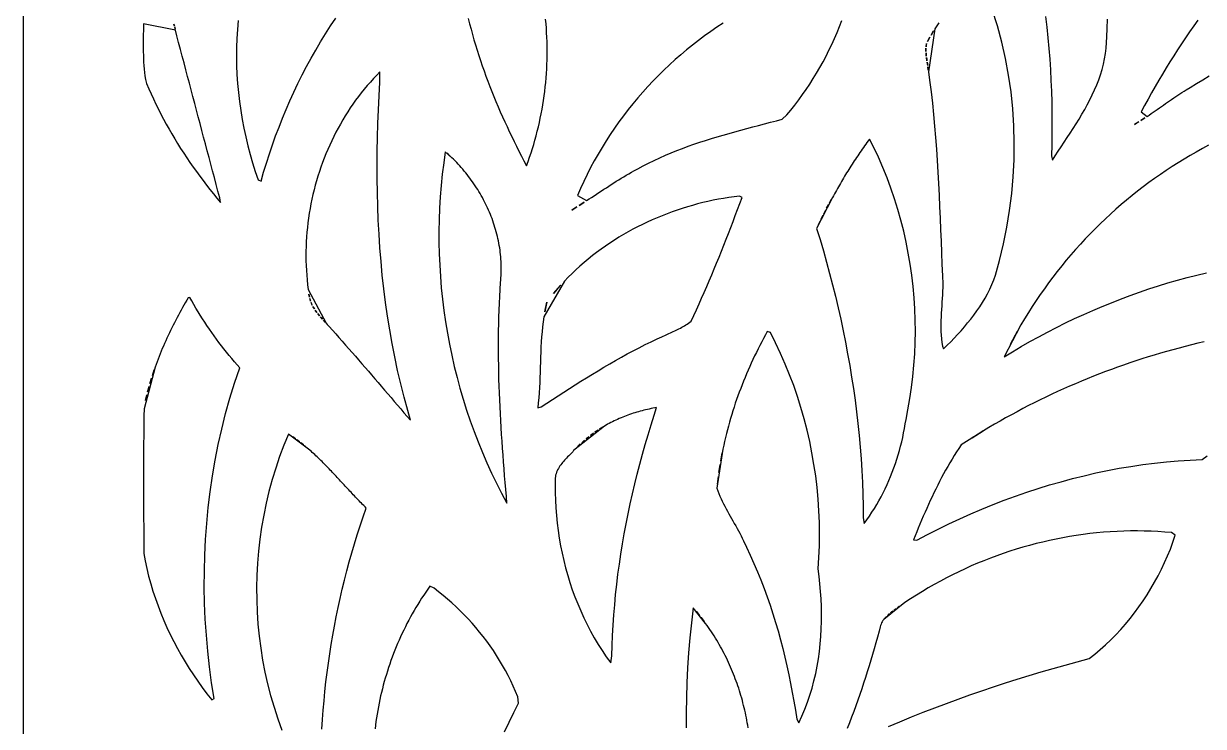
# Model space of a CAD drawing. Header units: metres. Extents: x 0 to 500, y 0 to 1000.
# Drawn here: x 0 to 247.2, y 172.7 to 319.8 of the extents above; entities that cross this region are included whole.
import ezdxf

# ---------------------------------------------------------------- set-up
doc = ezdxf.new("R2010")
doc.units = ezdxf.units.M
doc.layers.add('HOLE', color=7, linetype='Continuous')
doc.layers.add('OUTER', color=7, linetype='Continuous')

msp = doc.modelspace()

# ---------------------------------------------------------------- linework, layer by layer
at = {"layer": 'HOLE'}
for points in [[(191.72, 319.99), (191.44, 319.56), (191.17, 319.13), (190.91, 318.7), (189.56, 309.73), (189.56, 309.73), (189.81, 307.93), (190.11, 305.54), (190.38, 303.14), (190.63, 300.74), (190.85, 298.34), (191.05, 295.93), (191.23, 293.53), (191.39, 291.12), (191.54, 288.71), (191.67, 286.3), (191.79, 283.89), (191.9, 281.47), (192.01, 279.06), (192.11, 276.65), (192.2, 274.23), (192.3, 271.82), (192.39, 269.41), (192.49, 266.99), (192.55, 265.29), (192.54, 264.52), (192.52, 263.76), (192.48, 262.99), (192.44, 262.22), (192.39, 261.46), (192.34, 260.69), (192.29, 259.92), (192.25, 259.15), (192.21, 258.38), (192.18, 257.62), (192.16, 256.85), (192.16, 256.08), (192.18, 255.31), (192.22, 254.55), (192.29, 253.79), (192.38, 253.02), (192.5, 252.26), (192.74, 251.71), (193.48, 252.45), (194.22, 253.2), (194.95, 253.95), (195.67, 254.73), (196.38, 255.51), (197.08, 256.31), (197.76, 257.12), (198.43, 257.94), (199.07, 258.78), (199.69, 259.64), (200.29, 260.51), (200.86, 261.4), (201.41, 262.31), (201.92, 263.24), (202.4, 264.19), (202.84, 265.16), (203.24, 266.15), (203.61, 267.16), (204.47, 270.23), (205.3, 273.68), (206, 277.16), (206.57, 280.67), (207.01, 284.2), (207.32, 287.74), (207.49, 291.3), (207.53, 294.86), (207.44, 298.41), (207.21, 301.96), (206.85, 305.49), (206.34, 309), (205.7, 312.49), (204.92, 315.94), (203.99, 319.36), (202.92, 322.73)], [(214.11, 321.31), (214.36, 319.08), (214.58, 316.85), (214.78, 314.61), (214.95, 312.37), (215.1, 310.13), (215.21, 307.89), (215.31, 305.64), (215.37, 303.39), (215.41, 301.15), (215.43, 298.9), (215.42, 296.65), (215.38, 294.4), (215.32, 292.15), (215.51, 291.18), (216.12, 292.12), (216.74, 293.07), (217.37, 294.02), (218, 294.97), (218.64, 295.93), (219.27, 296.9), (219.89, 297.87), (220.51, 298.84), (221.12, 299.83), (221.71, 300.82), (222.29, 301.82), (222.84, 302.82), (223.37, 303.84), (223.88, 304.87), (224.36, 305.91), (224.81, 306.96), (225.22, 308.02), (225.59, 309.1), (225.93, 310.19), (226.22, 311.29), (226.46, 312.41), (226.66, 313.54), (226.8, 314.69), (226.89, 315.85), (226.92, 317.03), (226.99, 318.81), (227.06, 320.74)], [(44.96, 320.43), (44.79, 318.55), (44.67, 316.67), (44.61, 314.79), (44.59, 312.9), (44.62, 311.02), (44.7, 309.13), (44.83, 307.25), (45, 305.37), (45.22, 303.49), (45.48, 301.62), (45.79, 299.76), (46.14, 297.91), (46.54, 296.07), (46.98, 294.24), (47.46, 292.42), (47.98, 290.62), (48.54, 288.83), (49.14, 287.07), (49.74, 286.79), (50.29, 288.7), (50.88, 290.61), (51.49, 292.51), (52.13, 294.4), (52.8, 296.28), (53.51, 298.15), (54.24, 300), (55, 301.84), (55.79, 303.66), (56.61, 305.47), (57.47, 307.27), (58.35, 309.05), (59.26, 310.81), (60.21, 312.55), (61.19, 314.27), (62.19, 315.97), (63.23, 317.65), (64.3, 319.31), (65.4, 320.94)], [(93.16, 320.88), (93.44, 319.76), (93.73, 318.65), (94.03, 317.55), (94.35, 316.44), (94.67, 315.34), (95.01, 314.24), (95.36, 313.15), (95.71, 312.06), (96.08, 310.97), (96.46, 309.89), (96.85, 308.81), (97.25, 307.73), (97.66, 306.66), (98.08, 305.59), (98.51, 304.53), (98.95, 303.47), (99.4, 302.41), (99.85, 301.36), (100.31, 300.31), (100.79, 299.27), (101.27, 298.23), (101.75, 297.19), (102.25, 296.16), (102.75, 295.13), (103.26, 294.11), (103.77, 293.09), (104.3, 292.08), (104.82, 291.07), (105.36, 290.06), (105.69, 290.94), (106, 291.83), (106.3, 292.72), (106.59, 293.62), (106.87, 294.52), (107.13, 295.42), (107.38, 296.33), (107.62, 297.25), (107.84, 298.16), (108.05, 299.08), (108.25, 300), (108.43, 300.93), (108.6, 301.86), (108.76, 302.79), (108.91, 303.72), (109.04, 304.66), (109.16, 305.6), (109.27, 306.54), (109.37, 307.48), (109.45, 308.42), (109.52, 309.37), (109.58, 310.31), (109.62, 311.26), (109.65, 312.21), (109.67, 313.15), (109.67, 314.1), (109.67, 315.05), (109.65, 316), (109.61, 316.94), (109.57, 317.89), (109.51, 318.83), (109.44, 319.78), (109.36, 320.72)], [(146.57, 319.91), (145.24, 319.04), (143.94, 318.15), (142.65, 317.23), (141.38, 316.29), (140.12, 315.32), (138.89, 314.32), (137.67, 313.3), (136.47, 312.26), (135.3, 311.18), (134.14, 310.09), (133, 308.97), (131.89, 307.83), (130.79, 306.67), (129.72, 305.48), (128.68, 304.27), (127.65, 303.04), (126.65, 301.79), (125.67, 300.52), (124.72, 299.23), (123.79, 297.92), (122.89, 296.59), (122.02, 295.23), (121.17, 293.87), (120.35, 292.48), (119.56, 291.07), (118.79, 289.65), (118.06, 288.21), (117.35, 286.75), (116.67, 285.28), (116.03, 283.79), (117.95, 282.75), (117.95, 282.75), (118.47, 283.09), (118.99, 283.42), (119.5, 283.76), (120.02, 284.1), (120.53, 284.44), (121.05, 284.78), (121.56, 285.12), (122.08, 285.45), (122.6, 285.79), (123.12, 286.12), (123.64, 286.45), (124.16, 286.78), (124.68, 287.11), (125.2, 287.43), (125.73, 287.74), (126.26, 288.06), (126.79, 288.37), (127.33, 288.67), (127.87, 288.97), (128.65, 289.4), (129.79, 290.01), (130.94, 290.6), (132.1, 291.17), (133.27, 291.71), (134.45, 292.23), (135.63, 292.73), (136.83, 293.21), (138.02, 293.67), (139.23, 294.11), (140.44, 294.54), (141.65, 294.95), (142.87, 295.35), (144.1, 295.73), (145.32, 296.11), (146.55, 296.47), (147.79, 296.83), (149.02, 297.17), (150.26, 297.51), (151.5, 297.85), (152.74, 298.17), (153.98, 298.5), (155.21, 298.82), (156.45, 299.15), (157.69, 299.47), (158.92, 299.79), (159.87, 300.67), (160.73, 301.71), (161.57, 302.76), (162.38, 303.84), (163.18, 304.93), (163.95, 306.03), (164.7, 307.16), (165.42, 308.3), (166.13, 309.45), (166.81, 310.62), (167.47, 311.81), (168.1, 313), (168.71, 314.22), (169.3, 315.44), (169.87, 316.68), (170.41, 317.92), (170.93, 319.18), (171.43, 320.45)], [(246.01, 320.54), (245.13, 319.32), (244.27, 318.09), (243.42, 316.84), (242.58, 315.59), (241.76, 314.34), (240.94, 313.07), (240.14, 311.8), (239.34, 310.52), (238.56, 309.23), (237.79, 307.93), (237.03, 306.63), (236.28, 305.32), (235.55, 304.01), (234.83, 302.68), (234.12, 301.35), (235.35, 300.37), (235.35, 300.37), (235.79, 300.66), (236.22, 300.96), (236.65, 301.26), (237.07, 301.55), (237.5, 301.85), (237.93, 302.15), (238.36, 302.45), (238.78, 302.75), (239.21, 303.05), (239.64, 303.35), (240.07, 303.65), (240.5, 303.94), (240.93, 304.24), (241.36, 304.53), (241.8, 304.82), (242.23, 305.1), (242.67, 305.38), (243.11, 305.66), (243.56, 305.93), (244.35, 306.43), (245.69, 307.26), (247.03, 308.06), (248.39, 308.84)], [(248.24, 294.33), (246.94, 293.63), (245.65, 292.92), (244.38, 292.19), (243.11, 291.44), (241.85, 290.66), (240.61, 289.87), (239.37, 289.06), (238.15, 288.23), (236.94, 287.38), (235.74, 286.51), (234.55, 285.63), (233.38, 284.72), (232.22, 283.8), (231.07, 282.86), (229.94, 281.9), (228.82, 280.92), (227.71, 279.93), (226.62, 278.92), (225.54, 277.89), (224.48, 276.85), (223.43, 275.78), (222.4, 274.71), (221.38, 273.61), (220.38, 272.5), (219.4, 271.38), (218.43, 270.24), (217.48, 269.08), (216.54, 267.91), (215.62, 266.72), (214.72, 265.52), (213.84, 264.3), (212.98, 263.07), (212.13, 261.82), (211.31, 260.56), (210.5, 259.29), (209.71, 258), (208.94, 256.7), (205.39, 250), (205.39, 250), (207.19, 251.1), (209, 252.17), (210.83, 253.22), (212.67, 254.23), (214.53, 255.22), (216.4, 256.19), (218.28, 257.12), (220.18, 258.03), (222.08, 258.91), (224, 259.76), (225.93, 260.58), (227.87, 261.37), (229.82, 262.13), (231.78, 262.86), (233.76, 263.57), (235.74, 264.24), (237.73, 264.88), (239.72, 265.5), (241.73, 266.08), (243.74, 266.63), (245.77, 267.15), (247.8, 267.64)], [(247.3, 253.17), (245.99, 252.86), (244.68, 252.54), (243.37, 252.21), (242.06, 251.87), (240.76, 251.52), (239.46, 251.16), (238.16, 250.79), (236.86, 250.4), (235.57, 250.01), (234.28, 249.6), (233, 249.18), (231.72, 248.76), (230.44, 248.32), (229.16, 247.87), (227.89, 247.41), (226.62, 246.93), (225.36, 246.45), (224.1, 245.96), (222.84, 245.45), (221.59, 244.94), (220.34, 244.41), (219.1, 243.87), (217.86, 243.33), (216.62, 242.77), (215.39, 242.2), (214.17, 241.62), (212.95, 241.02), (211.73, 240.42), (210.52, 239.81), (209.32, 239.18), (208.11, 238.55), (206.92, 237.9), (205.73, 237.25), (204.55, 236.58), (203.37, 235.9), (202.2, 235.21), (196.42, 231.6), (196.42, 231.6), (195.92, 230.86), (195.44, 230.12), (194.96, 229.37), (194.5, 228.61), (194.04, 227.85), (193.59, 227.08), (193.16, 226.3), (192.73, 225.52), (192.31, 224.74), (191.9, 223.95), (191.49, 223.15), (191.09, 222.35), (190.7, 221.55), (190.32, 220.74), (189.94, 219.93), (189.57, 219.12), (189.2, 218.3), (188.84, 217.48), (188.48, 216.66), (188.13, 215.83), (187.78, 215.01), (187.43, 214.18), (187.09, 213.36), (186.75, 212.53), (186.41, 211.7), (187.1, 211.68), (189.33, 212.84), (191.58, 213.97), (193.85, 215.07), (196.13, 216.13), (198.43, 217.15), (200.75, 218.14), (203.08, 219.08), (205.42, 219.99), (207.78, 220.85), (210.15, 221.68), (212.53, 222.46), (214.92, 223.2), (217.33, 223.89), (219.75, 224.55), (222.17, 225.15), (224.61, 225.71), (227.05, 226.22), (229.51, 226.69), (231.97, 227.1), (234.44, 227.47), (236.92, 227.78), (239.4, 228.05), (241.89, 228.26), (244.39, 228.42), (246.89, 228.53), (247.91, 229.33)], [(62.51, 172.09), (62.63, 174.07), (62.78, 176.04), (62.95, 178.01), (63.14, 179.98), (63.35, 181.95), (63.59, 183.91), (63.84, 185.87), (64.12, 187.82), (64.43, 189.77), (64.76, 191.72), (65.11, 193.66), (65.48, 195.6), (65.87, 197.54), (66.29, 199.46), (66.74, 201.38), (67.2, 203.3), (67.69, 205.21), (68.2, 207.11), (68.74, 209.01), (69.3, 210.9), (69.88, 212.78), (70.49, 214.65), (71.12, 216.52), (71.78, 218.37), (71.53, 218.62), (71.28, 218.87), (71.03, 219.12), (70.78, 219.37), (70.53, 219.62), (70.29, 219.87), (70.04, 220.13), (69.8, 220.38), (69.56, 220.64), (69.31, 220.9), (69.07, 221.15), (68.83, 221.41), (68.59, 221.67), (68.35, 221.93), (68.11, 222.19), (67.86, 222.45), (67.62, 222.7), (67.38, 222.96), (67.14, 223.22), (66.9, 223.48), (66.66, 223.74), (66.42, 224), (66.18, 224.26), (65.94, 224.52), (65.7, 224.78), (65.46, 225.04), (65.22, 225.3), (64.97, 225.56), (64.73, 225.81), (64.49, 226.07), (64.24, 226.32), (64, 226.58), (63.76, 226.83), (63.51, 227.09), (63.26, 227.34), (63.01, 227.59), (62.77, 227.84), (62.52, 228.09), (62.27, 228.33), (62.01, 228.58), (61.76, 228.82), (61.51, 229.07), (61.25, 229.31), (60.99, 229.55), (60.74, 229.78), (60.48, 230.02), (60.22, 230.25), (59.95, 230.49), (59.69, 230.71), (55.5, 233.87), (55.5, 233.87), (54.53, 231.53), (53.63, 229.16), (52.81, 226.75), (52.07, 224.32), (51.4, 221.87), (50.81, 219.39), (50.3, 216.9), (49.86, 214.39), (49.5, 211.87), (49.21, 209.34), (49, 206.8), (48.87, 204.25), (48.81, 201.71), (48.83, 199.16), (48.93, 196.61), (49.1, 194.07), (49.35, 191.54), (49.67, 189.02), (50.08, 186.51), (50.56, 184.02), (51.11, 181.54), (51.75, 179.09), (52.46, 176.66), (53.24, 174.25), (54.11, 171.88)], [(181.17, 172.63), (183.58, 173.64), (186, 174.64), (188.43, 175.61), (190.87, 176.55), (193.32, 177.48), (195.78, 178.37), (198.24, 179.25), (200.71, 180.11), (203.19, 180.94), (205.67, 181.75), (208.16, 182.54), (210.66, 183.31), (213.16, 184.06), (215.67, 184.79), (218.18, 185.5), (220.7, 186.18), (223.22, 186.85), (224.39, 187.77), (225.53, 188.73), (226.65, 189.73), (227.74, 190.77), (228.8, 191.84), (229.83, 192.95), (230.83, 194.09), (231.8, 195.25), (232.74, 196.45), (233.64, 197.68), (234.52, 198.94), (235.36, 200.22), (236.16, 201.52), (236.93, 202.85), (237.67, 204.2), (238.36, 205.57), (239.02, 206.95), (239.64, 208.36), (240.23, 209.78), (240.77, 211.21), (241.27, 212.66), (240.48, 213.23), (239.05, 213.35), (237.63, 213.45), (236.2, 213.51), (234.77, 213.56), (233.34, 213.58), (231.91, 213.57), (230.48, 213.54), (229.06, 213.48), (227.63, 213.4), (226.2, 213.29), (224.78, 213.16), (223.36, 213.01), (221.94, 212.83), (220.52, 212.63), (219.11, 212.4), (217.7, 212.15), (216.3, 211.88), (214.9, 211.58), (213.5, 211.26), (212.11, 210.92), (210.72, 210.55), (209.34, 210.16), (207.96, 209.75), (206.59, 209.31), (205.23, 208.86), (203.88, 208.38), (202.53, 207.87), (201.19, 207.35), (199.86, 206.8), (198.53, 206.24), (197.22, 205.65), (195.91, 205.03), (194.61, 204.4), (193.33, 203.75), (192.05, 203.07), (190.78, 202.38), (189.53, 201.66), (188.29, 200.92), (187.05, 200.16), (185.83, 199.38), (184.62, 198.58), (180.19, 195.04), (180.19, 195.04), (180.03, 194.81), (179.88, 194.57), (179.75, 194.32), (179.64, 194.05), (179.54, 193.78), (179.46, 193.48), (179.22, 192.57), (178.89, 191.35), (178.55, 190.14), (178.2, 188.92), (177.85, 187.71), (177.49, 186.5), (177.12, 185.3), (176.75, 184.09), (176.36, 182.89), (175.97, 181.69), (175.57, 180.5), (175.17, 179.3), (174.75, 178.11), (174.33, 176.93), (173.9, 175.74), (173.46, 174.56), (173.01, 173.38), (172.56, 172.21)], [(100.76, 171.52), (101.7, 173.53), (102.68, 175.53), (103.7, 177.5), (103.55, 178.82), (103.08, 179.96), (102.59, 181.08), (102.06, 182.19), (101.52, 183.29), (100.94, 184.36), (100.35, 185.43), (99.73, 186.48), (99.08, 187.51), (98.41, 188.52), (97.72, 189.52), (97.01, 190.5), (96.28, 191.46), (95.53, 192.41), (94.75, 193.34), (93.96, 194.25), (93.14, 195.14), (92.31, 196.01), (91.46, 196.87), (90.59, 197.7), (89.71, 198.52), (88.8, 199.31), (87.88, 200.09), (86.95, 200.84), (85.99, 201.57), (85.13, 202.02), (84.69, 201.4), (84.25, 200.78), (83.82, 200.14), (83.39, 199.5), (82.98, 198.86), (82.58, 198.21), (82.18, 197.56), (81.79, 196.9), (81.41, 196.23), (81.03, 195.56), (80.67, 194.88), (80.31, 194.2), (79.97, 193.52), (79.63, 192.83), (79.29, 192.14), (78.97, 191.44), (78.66, 190.74), (78.35, 190.03), (78.06, 189.32), (77.77, 188.6), (77.49, 187.89), (77.21, 187.16), (76.95, 186.44), (76.7, 185.71), (76.45, 184.98), (76.21, 184.24), (75.99, 183.5), (75.77, 182.76), (75.56, 182.02), (75.35, 181.27), (75.16, 180.52), (74.98, 179.77), (74.8, 179.02), (74.63, 178.26), (74.48, 177.5), (74.33, 176.74), (74.19, 175.98), (74.06, 175.21), (73.94, 174.45), (73.82, 173.68), (73.72, 172.91), (73.62, 172.14)], [(151.77, 172.35), (151.69, 172.88), (151.6, 173.4), (151.51, 173.93), (151.41, 174.45), (151.31, 174.98), (151.2, 175.5), (151.08, 176.02), (150.96, 176.54), (150.84, 177.05), (150.7, 177.57), (150.57, 178.08), (150.43, 178.59), (150.28, 179.1), (150.13, 179.61), (149.97, 180.12), (149.81, 180.63), (149.64, 181.13), (149.47, 181.63), (149.29, 182.13), (149.1, 182.63), (148.91, 183.12), (148.72, 183.61), (148.52, 184.1), (148.32, 184.59), (148.11, 185.08), (147.89, 185.56), (147.67, 186.04), (147.45, 186.52), (147.22, 187), (146.99, 187.47), (146.75, 187.94), (146.5, 188.41), (146.25, 188.87), (146, 189.33), (145.74, 189.79), (145.48, 190.25), (145.21, 190.7), (144.93, 191.15), (144.65, 191.6), (144.37, 192.04), (144.08, 192.48), (143.79, 192.92), (143.49, 193.35), (143.19, 193.78), (142.88, 194.21), (140.26, 197.49), (140.26, 197.49), (139.89, 194.36), (139.57, 191.22), (139.31, 188.08), (139.1, 184.94), (138.94, 181.79), (138.84, 178.63), (138.78, 175.48), (138.79, 172.32)]]:
    msp.add_lwpolyline(points, dxfattribs=at)
for points in [[(25.13, 319.76), (25.11, 319.03), (25.1, 318.29), (25.08, 317.56), (25.07, 316.83), (25.06, 316.1), (25.06, 315.37), (25.06, 314.64), (25.07, 313.92), (25.09, 313.19), (25.11, 312.46), (25.15, 311.74), (25.19, 311.01), (25.25, 310.29), (25.32, 309.57), (25.41, 308.85), (25.51, 308.13), (25.76, 307.26), (26.23, 306.17), (26.71, 305.09), (27.21, 304.02), (27.72, 302.95), (28.24, 301.89), (28.78, 300.84), (29.33, 299.79), (29.89, 298.76), (30.47, 297.73), (31.06, 296.7), (31.66, 295.69), (32.27, 294.68), (32.9, 293.68), (33.54, 292.69), (34.18, 291.71), (34.84, 290.73), (35.51, 289.77), (36.19, 288.81), (36.89, 287.86), (37.59, 286.92), (38.3, 285.99), (39.02, 285.07), (39.75, 284.16), (40.5, 283.25), (41.25, 282.36), (41.1, 283.31), (40.72, 284.72), (40.35, 286.14), (39.97, 287.55), (39.6, 288.96), (39.22, 290.38), (38.85, 291.79), (38.47, 293.2), (38.1, 294.62), (37.72, 296.03), (37.35, 297.44), (36.97, 298.86), (36.6, 300.27), (36.23, 301.68), (35.85, 303.1), (35.48, 304.51), (35.1, 305.92), (34.73, 307.34), (34.35, 308.75), (33.98, 310.16), (33.61, 311.58), (33.23, 312.99), (32.86, 314.4), (32.48, 315.82), (32.11, 317.23), (31.8, 318.4), (25.13, 319.76)], [(31.61, 319.26), (31.54, 319.46), (31.47, 319.66), (31.61, 319.26)], [(31.76, 318.62), (31.72, 318.84), (31.66, 319.05), (31.76, 318.62)], [(189.88, 316.96), (189.63, 316.52), (189.39, 316.07), (189.88, 316.96)], [(190.64, 318.27), (190.38, 317.84), (190.13, 317.4), (190.64, 318.27)], [(189.04, 314.65), (189.04, 314.32), (189.04, 313.99), (189.04, 314.65)], [(189.15, 315.62), (189.1, 315.3), (189.06, 314.97), (189.15, 315.62)], [(189.06, 313.67), (189.08, 313.34), (189.11, 313.01), (189.06, 313.67)], [(189.15, 312.68), (189.2, 312.36), (189.25, 312.03), (189.15, 312.68)], [(189.3, 311.7), (189.35, 311.37), (189.4, 311.04), (189.3, 311.7)], [(63.41, 257.05), (63.6, 256.82), (63.99, 256.38), (64.69, 255.61), (65.38, 254.83), (66.07, 254.06), (66.76, 253.28), (67.45, 252.5), (68.14, 251.72), (68.82, 250.94), (69.51, 250.16), (70.19, 249.38), (70.87, 248.59), (71.55, 247.81), (72.23, 247.02), (72.91, 246.23), (73.59, 245.45), (74.26, 244.66), (74.94, 243.87), (75.62, 243.08), (76.29, 242.29), (76.97, 241.5), (77.65, 240.71), (78.32, 239.92), (79, 239.13), (79.67, 238.34), (80.35, 237.56), (81.03, 236.77), (80.5, 238.82), (79.73, 241.6), (79.01, 244.4), (78.35, 247.2), (77.75, 250.02), (77.19, 252.85), (76.69, 255.68), (76.23, 258.53), (75.82, 261.38), (75.46, 264.25), (75.15, 267.11), (74.88, 269.99), (74.65, 272.87), (74.46, 275.75), (74.31, 278.64), (74.2, 281.53), (74.12, 284.42), (74.08, 287.31), (74.07, 290.2), (74.1, 293.1), (74.15, 295.99), (74.24, 298.88), (74.35, 301.77), (74.49, 304.65), (74.65, 307.53), (74.66, 309.7), (73.97, 309), (73.29, 308.29), (72.64, 307.57), (71.99, 306.83), (71.36, 306.08), (70.75, 305.31), (70.15, 304.54), (69.56, 303.75), (68.99, 302.95), (68.43, 302.14), (67.89, 301.31), (67.37, 300.48), (66.86, 299.64), (66.36, 298.78), (65.88, 297.92), (65.42, 297.04), (64.97, 296.16), (64.54, 295.27), (64.12, 294.37), (63.72, 293.46), (63.34, 292.55), (62.97, 291.62), (62.62, 290.69), (62.29, 289.76), (61.97, 288.81), (61.66, 287.86), (61.38, 286.91), (61.11, 285.95), (60.86, 284.98), (60.62, 284.01), (60.4, 283.04), (60.2, 282.06), (60.02, 281.08), (59.85, 280.09), (59.7, 279.1), (59.57, 278.11), (59.46, 277.12), (59.36, 276.12), (59.28, 275.13), (59.22, 274.13), (59.18, 273.13), (59.16, 272.13), (59.15, 271.13), (59.16, 270.13), (59.19, 269.13), (59.24, 268.13), (59.31, 267.13), (59.4, 266.14), (59.5, 265.14), (59.62, 264.15), (63.41, 257.05)], [(189.44, 310.72), (189.49, 310.39), (189.53, 310.06), (189.44, 310.72)], [(232.73, 298.67), (233.17, 298.94), (233.61, 299.22), (232.73, 298.67)], [(234.05, 299.5), (234.49, 299.79), (234.92, 300.08), (234.05, 299.5)], [(166.12, 276.93), (166.84, 274.58), (167.54, 272.23), (168.21, 269.86), (168.85, 267.49), (169.47, 265.1), (170.06, 262.71), (170.63, 260.32), (171.17, 257.92), (171.68, 255.51), (172.17, 253.09), (172.63, 250.67), (173.06, 248.24), (173.46, 245.81), (173.83, 243.37), (174.17, 240.93), (174.48, 238.49), (174.77, 236.04), (175.02, 233.58), (175.24, 231.13), (175.43, 228.67), (175.58, 226.21), (175.71, 223.74), (175.8, 221.28), (175.86, 218.81), (175.89, 216.34), (176.11, 215.16), (176.67, 215.92), (177.21, 216.69), (177.73, 217.48), (178.23, 218.27), (178.71, 219.08), (179.18, 219.9), (179.63, 220.73), (180.06, 221.56), (180.48, 222.41), (180.88, 223.27), (181.26, 224.14), (181.63, 225.01), (181.98, 225.89), (182.31, 226.78), (182.62, 227.68), (182.92, 228.58), (183.2, 229.49), (183.47, 230.4), (183.72, 231.32), (183.95, 232.24), (184.16, 233.17), (184.36, 234.11), (184.55, 235.04), (184.71, 235.98), (184.86, 236.92), (185.26, 238.96), (185.67, 241.28), (186.01, 243.61), (186.29, 245.94), (186.52, 248.29), (186.67, 250.64), (186.77, 253), (186.81, 255.35), (186.78, 257.71), (186.69, 260.06), (186.54, 262.41), (186.33, 264.76), (186.06, 267.1), (185.73, 269.43), (185.33, 271.75), (184.88, 274.06), (184.37, 276.35), (183.79, 278.63), (183.16, 280.89), (182.46, 283.13), (181.7, 285.35), (180.89, 287.54), (180.01, 289.71), (179.08, 291.86), (178.08, 293.97), (177.19, 295.58), (176.94, 295.24), (176.68, 294.9), (176.43, 294.55), (176.18, 294.21), (175.94, 293.87), (175.69, 293.52), (175.45, 293.17), (175.21, 292.82), (174.97, 292.47), (174.73, 292.12), (174.49, 291.77), (174.25, 291.42), (174.02, 291.06), (173.79, 290.71), (173.56, 290.35), (173.33, 289.99), (173.1, 289.63), (172.87, 289.28), (172.65, 288.91), (172.42, 288.55), (172.2, 288.19), (171.98, 287.83), (171.76, 287.46), (171.54, 287.1), (171.33, 286.73), (171.11, 286.36), (170.9, 285.99), (170.68, 285.62), (170.47, 285.25), (170.26, 284.88), (170.06, 284.51), (169.85, 284.14), (169.64, 283.76), (169.44, 283.39), (166.12, 276.93)], [(88.33, 292.99), (88, 290.63), (87.71, 288.26), (87.47, 285.89), (87.28, 283.51), (87.14, 281.13), (87.05, 278.75), (87, 276.36), (87.01, 273.98), (87.06, 271.6), (87.17, 269.21), (87.32, 266.84), (87.51, 264.46), (87.76, 262.09), (88.05, 259.73), (88.39, 257.37), (88.78, 255.02), (89.22, 252.68), (89.7, 250.36), (90.23, 248.04), (90.8, 245.73), (91.42, 243.44), (92.09, 241.16), (92.8, 238.9), (93.56, 236.65), (94.37, 234.42), (95.22, 232.21), (96.11, 230.01), (97.05, 227.84), (98.04, 225.69), (99.07, 223.56), (100.14, 221.46), (101.26, 219.38), (101.14, 220.82), (101.01, 222.26), (100.89, 223.7), (100.77, 225.14), (100.66, 226.58), (100.55, 228.03), (100.44, 229.47), (100.34, 230.91), (100.24, 232.36), (100.14, 233.8), (100.05, 235.24), (99.97, 236.69), (99.89, 238.13), (99.82, 239.58), (99.75, 241.02), (99.69, 242.47), (99.64, 243.91), (99.59, 245.36), (99.56, 246.8), (99.53, 248.25), (99.51, 249.69), (99.49, 251.14), (99.49, 252.58), (99.5, 254.03), (99.51, 255.48), (99.54, 256.92), (99.57, 258.37), (99.62, 259.81), (99.68, 261.26), (99.75, 262.7), (99.83, 264.14), (99.92, 265.59), (99.97, 266.08), (100.01, 266.57), (100.04, 267.06), (100.06, 267.55), (100.07, 268.04), (100.08, 268.52), (100.07, 269.01), (100.06, 269.5), (100.04, 269.99), (100.01, 270.47), (99.97, 270.96), (99.92, 271.44), (99.87, 271.92), (99.81, 272.4), (99.74, 272.88), (99.66, 273.36), (99.57, 273.84), (99.48, 274.31), (99.37, 274.79), (99.27, 275.26), (99.15, 275.73), (99.02, 276.2), (98.89, 276.67), (98.75, 277.13), (98.61, 277.59), (98.46, 278.05), (98.3, 278.51), (98.13, 278.97), (97.96, 279.42), (97.78, 279.87), (97.59, 280.32), (97.4, 280.76), (97.2, 281.2), (96.99, 281.64), (96.78, 282.08), (96.56, 282.51), (96.34, 282.94), (96.11, 283.37), (95.87, 283.79), (95.63, 284.21), (95.39, 284.62), (95.13, 285.04), (94.87, 285.44), (94.61, 285.85), (94.34, 286.25), (94.07, 286.65), (93.79, 287.04), (93.5, 287.43), (93.21, 287.81), (92.92, 288.19), (92.62, 288.56), (92.32, 288.93), (92.01, 289.3), (91.69, 289.66), (91.38, 290.02), (91.06, 290.37), (90.73, 290.72), (90.4, 291.06), (90.06, 291.39), (89.73, 291.72), (88.33, 292.99)], [(89.38, 292.05), (89.04, 292.37), (88.69, 292.68), (89.38, 292.05)], [(108.98, 258.41), (108.83, 257.36), (108.7, 256.32), (108.6, 255.27), (108.51, 254.21), (108.44, 253.15), (108.39, 252.09), (108.34, 251.03), (108.31, 249.97), (108.27, 248.9), (108.24, 247.84), (108.21, 246.77), (108.17, 245.71), (108.13, 244.64), (108.08, 243.58), (108.01, 242.52), (107.93, 241.46), (107.83, 240.41), (107.7, 239.36), (108.44, 239.53), (109.62, 240.3), (110.81, 241.08), (111.99, 241.85), (113.17, 242.62), (114.36, 243.39), (115.55, 244.15), (116.75, 244.91), (117.94, 245.66), (119.15, 246.4), (120.35, 247.13), (121.57, 247.86), (122.78, 248.57), (124, 249.27), (125.23, 249.96), (126.47, 250.64), (127.71, 251.31), (128.96, 251.95), (130.22, 252.59), (131.48, 253.2), (132.75, 253.8), (133.7, 254.24), (134, 254.38), (134.3, 254.52), (134.6, 254.66), (134.9, 254.8), (135.2, 254.94), (135.5, 255.07), (135.8, 255.21), (136.1, 255.35), (136.4, 255.48), (136.7, 255.63), (137, 255.77), (137.29, 255.91), (137.58, 256.06), (137.88, 256.22), (138.16, 256.38), (138.45, 256.54), (138.73, 256.71), (139.01, 256.89), (139.28, 257.07), (139.55, 257.27), (139.82, 257.47), (140.38, 258.67), (140.94, 259.88), (141.5, 261.1), (142.04, 262.31), (142.58, 263.53), (143.11, 264.75), (143.64, 265.98), (144.16, 267.21), (144.67, 268.44), (145.18, 269.68), (145.69, 270.91), (146.19, 272.15), (146.68, 273.39), (147.17, 274.64), (147.66, 275.88), (148.14, 277.13), (148.62, 278.37), (149.1, 279.62), (149.57, 280.87), (150.04, 282.12), (150.51, 283.37), (149.94, 283.7), (148.84, 283.56), (147.74, 283.4), (146.65, 283.22), (145.55, 283.03), (144.46, 282.81), (143.37, 282.57), (142.28, 282.32), (141.2, 282.04), (140.12, 281.75), (139.05, 281.44), (137.98, 281.11), (136.91, 280.75), (135.86, 280.39), (134.8, 280), (133.76, 279.59), (132.72, 279.16), (131.69, 278.72), (130.66, 278.25), (129.65, 277.77), (128.64, 277.27), (127.65, 276.75), (126.66, 276.21), (125.68, 275.65), (124.71, 275.07), (123.76, 274.48), (122.81, 273.86), (121.88, 273.23), (120.96, 272.58), (120.05, 271.91), (119.16, 271.22), (118.28, 270.51), (117.41, 269.78), (116.56, 269.04), (115.72, 268.27), (114.9, 267.49), (114.09, 266.69), (113.31, 265.87), (108.98, 258.41)], [(116.4, 281.75), (116.92, 282.08), (117.44, 282.41), (116.4, 281.75)], [(168.63, 281.89), (168.43, 281.51), (168.23, 281.13), (168.63, 281.89)], [(169.23, 283.02), (169.03, 282.64), (168.83, 282.26), (169.23, 283.02)], [(114.83, 280.77), (115.35, 281.09), (115.88, 281.42), (114.83, 280.77)], [(167.45, 279.61), (167.26, 279.23), (167.07, 278.85), (167.45, 279.61)], [(168.04, 280.75), (167.84, 280.37), (167.65, 279.99), (168.04, 280.75)], [(166.88, 278.47), (166.69, 278.08), (166.5, 277.7), (166.88, 278.47)], [(112.53, 265.03), (111.78, 264.18), (111.04, 263.3), (112.53, 265.03)], [(25.23, 239.15), (25.21, 237.71), (25.19, 236.26), (25.17, 234.82), (25.16, 233.38), (25.15, 231.94), (25.14, 230.49), (25.13, 229.05), (25.12, 227.61), (25.12, 226.16), (25.12, 224.72), (25.12, 223.28), (25.12, 221.83), (25.12, 220.39), (25.13, 218.95), (25.13, 217.5), (25.14, 216.06), (25.16, 214.62), (25.17, 213.18), (25.18, 211.73), (25.2, 210.29), (25.22, 208.85), (25.44, 207.3), (25.79, 205.7), (26.19, 204.11), (26.62, 202.53), (27.1, 200.97), (27.61, 199.42), (28.16, 197.88), (28.75, 196.36), (29.37, 194.85), (30.03, 193.36), (30.73, 191.88), (31.46, 190.42), (32.22, 188.98), (33.01, 187.57), (33.84, 186.16), (34.69, 184.79), (35.58, 183.43), (36.49, 182.09), (37.44, 180.78), (38.41, 179.49), (39.4, 178.22), (39.9, 178.49), (39.39, 181.79), (38.95, 185.11), (38.58, 188.43), (38.29, 191.76), (38.07, 195.1), (37.93, 198.45), (37.86, 201.79), (37.87, 205.14), (37.96, 208.48), (38.13, 211.82), (38.37, 215.15), (38.69, 218.48), (39.1, 221.79), (39.58, 225.09), (40.14, 228.38), (40.79, 231.65), (41.52, 234.91), (42.33, 238.14), (43.23, 241.35), (44.21, 244.54), (45.28, 247.7), (44.71, 248.35), (44.15, 249), (43.6, 249.66), (43.05, 250.33), (42.51, 251), (41.97, 251.68), (41.44, 252.36), (40.92, 253.05), (40.41, 253.74), (39.9, 254.44), (39.4, 255.14), (38.91, 255.85), (38.42, 256.57), (37.95, 257.29), (37.47, 258.02), (37.01, 258.75), (36.56, 259.49), (36.11, 260.23), (35.67, 260.98), (35.23, 261.73), (34.81, 262.49), (34.47, 262.4), (34.17, 261.89), (33.88, 261.37), (33.58, 260.86), (33.29, 260.34), (33, 259.81), (32.72, 259.29), (32.43, 258.77), (32.15, 258.24), (31.88, 257.71), (31.6, 257.18), (31.33, 256.64), (31.07, 256.11), (30.8, 255.57), (30.54, 255.03), (30.29, 254.49), (30.03, 253.95), (29.79, 253.4), (29.54, 252.85), (29.3, 252.3), (29.06, 251.75), (28.83, 251.2), (28.61, 250.65), (28.39, 250.09), (28.17, 249.53), (27.96, 248.97), (27.75, 248.41), (27.55, 247.84), (25.23, 239.15)], [(59.77, 263.16), (59.81, 262.85), (59.86, 262.54), (59.77, 263.16)], [(59.93, 262.25), (60.01, 261.96), (60.11, 261.67), (59.93, 262.25)], [(60.22, 261.39), (60.34, 261.12), (60.47, 260.85), (60.22, 261.39)], [(60.62, 260.59), (60.77, 260.33), (60.93, 260.08), (60.62, 260.59)], [(61.09, 259.83), (61.27, 259.58), (61.45, 259.34), (61.09, 259.83)], [(109.61, 261.5), (109.37, 260.48), (109.16, 259.44), (109.61, 261.5)], [(61.63, 259.1), (61.82, 258.87), (62.02, 258.63), (61.63, 259.1)], [(62.21, 258.4), (62.41, 258.17), (62.61, 257.94), (62.21, 258.4)], [(62.81, 257.72), (63.01, 257.49), (63.21, 257.27), (62.81, 257.72)], [(145.26, 222.52), (145.45, 221.96), (145.66, 221.41), (145.88, 220.86), (146.12, 220.32), (146.37, 219.79), (146.63, 219.27), (146.89, 218.74), (147.17, 218.22), (147.45, 217.71), (147.73, 217.19), (148.02, 216.68), (148.31, 216.17), (148.6, 215.66), (148.89, 215.15), (149.18, 214.63), (149.47, 214.12), (149.75, 213.6), (150.02, 213.08), (150.29, 212.56), (150.54, 212.03), (150.79, 211.49), (151.43, 210.19), (152.23, 208.49), (153, 206.78), (153.74, 205.05), (154.45, 203.31), (155.13, 201.56), (155.78, 199.8), (156.39, 198.02), (156.98, 196.23), (157.54, 194.43), (158.07, 192.63), (158.57, 190.81), (159.05, 188.98), (159.5, 187.15), (159.92, 185.31), (160.32, 183.47), (160.69, 181.61), (161.04, 179.76), (161.37, 177.9), (161.68, 176.03), (161.96, 174.16), (162.37, 173.38), (163.04, 174.8), (163.65, 176.24), (164.21, 177.7), (164.71, 179.18), (165.17, 180.67), (165.57, 182.18), (165.93, 183.71), (166.24, 185.24), (166.5, 186.79), (166.72, 188.35), (166.89, 189.91), (167.02, 191.48), (167.11, 193.05), (167.16, 194.63), (167.17, 196.21), (167.14, 197.78), (167.07, 199.36), (166.97, 200.93), (166.83, 202.5), (166.66, 204.05), (166.46, 205.61), (166.62, 208.04), (166.72, 210.48), (166.75, 212.93), (166.72, 215.37), (166.62, 217.81), (166.46, 220.25), (166.23, 222.68), (165.94, 225.11), (165.58, 227.52), (165.16, 229.93), (164.68, 232.32), (164.13, 234.7), (163.52, 237.05), (162.85, 239.4), (162.12, 241.72), (161.33, 244.01), (160.47, 246.29), (159.56, 248.53), (158.58, 250.75), (157.54, 252.94), (156.45, 255.1), (155.8, 255.33), (155.4, 254.62), (155.01, 253.89), (154.63, 253.17), (154.25, 252.44), (153.87, 251.71), (153.51, 250.97), (153.15, 250.23), (152.8, 249.49), (152.45, 248.74), (152.11, 247.99), (151.78, 247.23), (151.45, 246.47), (151.13, 245.71), (150.82, 244.95), (150.52, 244.18), (150.22, 243.41), (149.93, 242.64), (149.65, 241.86), (149.37, 241.08), (149.1, 240.3), (148.84, 239.51), (148.59, 238.72), (148.34, 237.93), (148.11, 237.14), (147.88, 236.35), (147.66, 235.55), (147.44, 234.75), (147.24, 233.95), (147.04, 233.14), (146.85, 232.33), (146.67, 231.53), (146.5, 230.72), (145.26, 222.52)], [(208.19, 255.39), (207.46, 254.06), (206.75, 252.72), (208.19, 255.39)], [(27.35, 247.28), (27.16, 246.71), (26.97, 246.14), (27.35, 247.28)], [(26.79, 245.57), (26.62, 244.99), (26.45, 244.42), (26.79, 245.57)], [(26.29, 243.84), (26.13, 243.26), (25.98, 242.68), (26.29, 243.84)], [(25.84, 242.09), (25.7, 241.51), (25.57, 240.92), (25.84, 242.09)], [(115.23, 230.39), (115.03, 230.16), (114.83, 229.94), (114.62, 229.72), (114.41, 229.5), (114.19, 229.28), (113.97, 229.06), (113.76, 228.83), (113.54, 228.61), (113.33, 228.38), (113.12, 228.14), (112.92, 227.91), (112.72, 227.67), (112.54, 227.43), (112.36, 227.18), (112.19, 226.92), (112.03, 226.67), (111.88, 226.4), (111.75, 226.13), (111.64, 225.85), (111.54, 225.56), (111.46, 225.27), (111.4, 224.97), (111.36, 224.65), (111.34, 224.33), (111.34, 224), (111.35, 223.17), (111.35, 221.58), (111.4, 219.99), (111.49, 218.4), (111.61, 216.81), (111.77, 215.22), (111.97, 213.64), (112.21, 212.06), (112.49, 210.49), (112.8, 208.92), (113.16, 207.36), (113.55, 205.82), (113.98, 204.28), (114.45, 202.76), (114.95, 201.25), (115.5, 199.75), (116.08, 198.28), (116.7, 196.82), (117.35, 195.38), (118.05, 193.96), (118.78, 192.56), (119.55, 191.18), (120.35, 189.83), (121.19, 188.51), (122.07, 187.21), (122.99, 185.95), (123.21, 187.41), (123.28, 189.56), (123.37, 191.7), (123.5, 193.84), (123.65, 195.98), (123.83, 198.12), (124.03, 200.25), (124.26, 202.38), (124.52, 204.5), (124.81, 206.63), (125.12, 208.74), (125.46, 210.85), (125.82, 212.96), (126.21, 215.07), (126.63, 217.16), (127.07, 219.25), (127.53, 221.34), (128.02, 223.42), (128.53, 225.5), (129.07, 227.56), (129.64, 229.62), (130.22, 231.68), (130.83, 233.72), (131.46, 235.76), (132.12, 237.79), (132.59, 239.4), (132.21, 239.34), (131.82, 239.27), (131.45, 239.19), (131.07, 239.11), (130.69, 239.03), (130.31, 238.94), (129.94, 238.85), (129.56, 238.76), (129.19, 238.66), (128.81, 238.55), (128.44, 238.44), (128.07, 238.33), (127.7, 238.21), (127.33, 238.09), (126.96, 237.96), (126.6, 237.83), (126.23, 237.69), (125.87, 237.55), (125.51, 237.4), (125.15, 237.26), (124.8, 237.1), (124.44, 236.94), (124.09, 236.78), (123.73, 236.61), (123.39, 236.44), (123.04, 236.26), (122.69, 236.08), (122.35, 235.9), (122.01, 235.71), (121.67, 235.51), (115.23, 230.39)], [(121.34, 235.31), (121, 235.11), (120.67, 234.9), (121.34, 235.31)], [(56.95, 232.89), (56.66, 233.09), (56.37, 233.29), (56.95, 232.89)], [(57.79, 232.26), (57.51, 232.47), (57.23, 232.68), (57.79, 232.26)], [(117.52, 232.57), (117.22, 232.32), (116.92, 232.06), (117.52, 232.57)], [(118.43, 233.32), (118.12, 233.08), (117.82, 232.83), (118.43, 233.32)], [(119.37, 234.03), (119.06, 233.8), (118.74, 233.56), (119.37, 234.03)], [(120.34, 234.69), (120.02, 234.47), (119.69, 234.25), (120.34, 234.69)], [(201.03, 234.51), (199.87, 233.8), (198.71, 233.08), (201.03, 234.51)], [(58.62, 231.61), (58.34, 231.83), (58.07, 232.05), (58.62, 231.61)], [(59.42, 230.94), (59.16, 231.17), (58.89, 231.39), (59.42, 230.94)], [(116.63, 231.79), (116.34, 231.52), (116.06, 231.24), (116.63, 231.79)], [(146.34, 229.9), (146.18, 229.09), (146.03, 228.27), (146.34, 229.9)], [(145.9, 227.46), (145.77, 226.64), (145.65, 225.81), (145.9, 227.46)], [(145.54, 224.99), (145.43, 224.17), (145.34, 223.34), (145.54, 224.99)], [(183.43, 197.76), (183.21, 197.59), (182.99, 197.43), (183.43, 197.76)], [(141.61, 195.88), (141.28, 196.28), (140.94, 196.69), (141.61, 195.88)], [(142.57, 194.63), (142.25, 195.05), (141.93, 195.46), (142.57, 194.63)], [(180.75, 195.67), (180.55, 195.47), (180.37, 195.26), (180.75, 195.67)], [(181.39, 196.24), (181.17, 196.05), (180.95, 195.87), (181.39, 196.24)], [(182.07, 196.76), (181.84, 196.59), (181.61, 196.41), (182.07, 196.76)], [(182.76, 197.26), (182.53, 197.09), (182.3, 196.93), (182.76, 197.26)]]:
    msp.add_lwpolyline(points, close=True, dxfattribs=at)
at = {"layer": 'OUTER'}
msp.add_lwpolyline([(0, 165.13), (0, 188.09), (0, 212.07), (0, 236.99), (0, 262.74), (0, 289.24), (0, 316.41), (0, 344.14), (0, 372.36), (0, 400.98), (0, 429.89), (0, 459.03)], dxfattribs=at)

doc.saveas('drawing.dxf')
